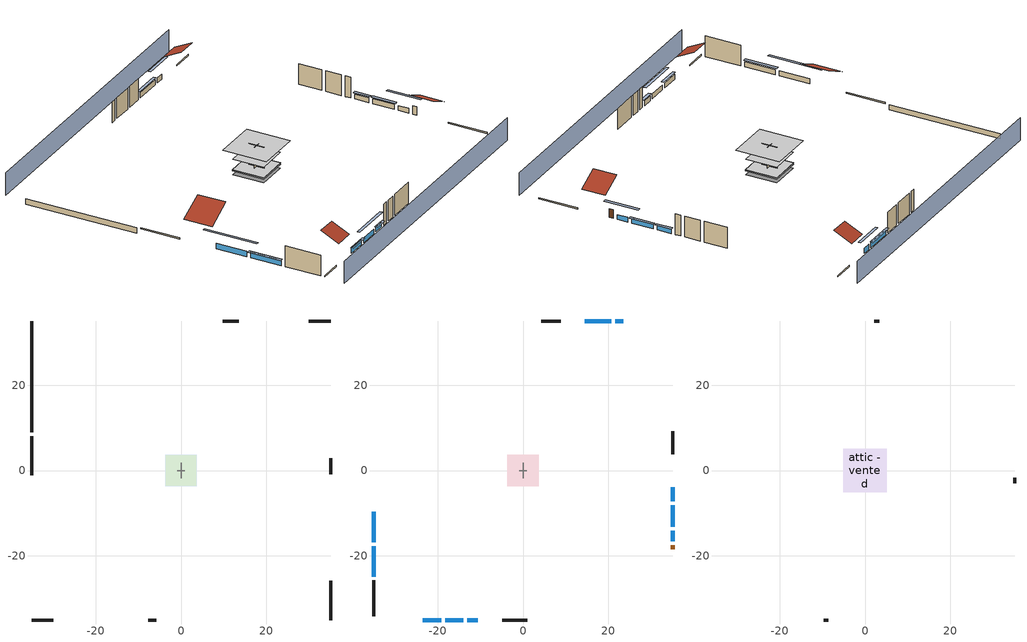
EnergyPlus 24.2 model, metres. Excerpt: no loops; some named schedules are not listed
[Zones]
crawlspace - vented
 floor foundation (Slab2 construction): -3.61,-3.61 -3.61,3.61 3.61,3.61 3.61,-3.61 z-0.91
 wall outside (RimJoist1 construction): -35.06,8.04 -35.06,-1.14 z0.3:0.61
 wall outside (RimJoist2 construction): 35.06,35.06 29.97,35.06 z0.3:0.61
 wall outside (RimJoist3 construction): 35.06,-35.06 35.06,-25.88 z0.3:0.61
 wall outside (RimJoist4 construction): -35.06,-35.06 -29.97,-35.06 z0.3:0.61
 wall foundation (FoundationWall1 construction): -35.06,35.06 -35.06,8.97 z-0.91:0.3
garage
 floor foundation (Slab1 construction): -3.66,-3.66 -3.66,3.66 3.66,3.66 3.66,-3.66 z0
 wall outside (Wall1 construction): 13.5,35.06 9.84,35.06 z0.3:5.18
 wall outside (Wall12 construction): -7.64,-35.06 -5.81,-35.06 z0.3:5.18
 wall outside (Wall2 construction): 35.06,-0.82 35.06,2.83 z0.3:5.18
 wall to conditioned space (Wall5 construction Reversed): 0,1.83 0,-1.83 z0.3:5.18
 wall to conditioned space (Wall6 construction Reversed): -0.91,0 0.91,0 z0.3:5.18
conditioned space
 floor to crawlspace - vented (Floor1 construction): -3.61,-3.61 -3.61,3.61 3.61,3.61 3.61,-3.61 z0.3
 floor to garage (Floor3 construction): -3.66,-3.66 -3.66,3.66 3.66,3.66 3.66,-3.66 z0.3
 floor adiabatic (AdiabaticFloorConstruction): -3.61,-3.61 -3.61,3.61 3.61,3.61 3.61,-3.61 z2.74
 wall outside (AdiabaticWallConstruction 1): 35.06,-18.49 35.06,-17.58 z0.3:2.34
 wall outside (AdiabaticWallConstruction): -35.06,-9.63 -35.06,-16.78 / -35.06,-17.71 -35.06,-24.86 z0.3:1.52; -23.5,-35.06 -19.21,-35.06 / 35.06,-13.19 35.06,-8.12 / -18.28,-35.06 -13.99,-35.06 z0.3:1.43; 23.5,35.06 21.68,35.06 / 20.75,35.06 14.43,35.06 z0.3:1.49; 35.06,-16.65 35.06,-14.12 / 35.06,-7.19 35.06,-3.91 / -13.06,-35.06 -10.62,-35.06 z0.3:1.4
 wall outside (Wall3 construction): -35.06,-25.79 -35.06,-34.13 z0.3:5.18
 wall outside (Wall4 construction): 8.91,35.06 4.28,35.06 z0.3:5.18
 wall outside (Wall7 construction): 35.06,3.76 35.06,9.16 z0.3:5.18
 wall outside (Wall8 construction): -4.88,-35.06 1.04,-35.06 z0.3:5.18
 window (WindowConstruction): -35.06,-9.63 -35.06,-16.78 z0.3:1.52
 window (WindowConstruction 9): -23.5,-35.06 -19.21,-35.06 z0.3:1.43
 window (WindowConstruction 1): -35.06,-17.71 -35.06,-24.86 z0.3:1.52
 window (WindowConstruction 2): 23.5,35.06 21.68,35.06 z0.3:1.49
 window (WindowConstruction 3): 20.75,35.06 14.43,35.06 z0.3:1.49
 window (WindowConstruction 4): 35.06,-16.65 35.06,-14.12 z0.3:1.4
 window (WindowConstruction 5): 35.06,-13.19 35.06,-8.12 z0.3:1.43
 window (WindowConstruction 6): 35.06,-7.19 35.06,-3.92 z0.3:1.4
 window (WindowConstruction 7): -18.28,-35.06 -13.99,-35.06 z0.3:1.43
 window (WindowConstruction 8): -13.06,-35.06 -10.62,-35.06 z0.3:1.4
 door (Door): 35.06,-18.49 35.06,-17.58 z0.3:2.34
 ceiling adiabatic (AdiabaticFloorConstruction): 3.61,-3.61 3.61,3.61 -3.61,3.61 -3.61,-3.61 z2.74
attic - vented
 floor to conditioned space (Floor2 construction Reversed): -5.14,-5.14 -5.14,5.14 5.14,5.14 5.14,-5.14 z5.18
 wall outside (Wall10 construction): -9.69,-35.06 -8.57,-35.06 z0.3:5.18
 wall outside (Wall11 construction): 35.06,-2.99 35.06,-1.75 z0.3:5.18
 wall outside (Wall9 construction): 3.35,35.06 2.22,35.06 z0.3:5.18
 roof outside (Roof1 construction): -35.06,-8.71,5.18 -29.12,-8.71,8.15 -29.12,-2.07,8.15 -35.06,-2.07,5.18
 roof outside (Roof2 construction): 24.43,35.06,5.18 24.43,30.93,7.24 29.04,30.93,7.24 29.04,35.06,5.18
 roof outside (Roof3 construction): -24.43,-35.06,5.18 -24.43,-30.93,7.24 -29.04,-30.93,7.24 -29.04,-35.06,5.18
 roof outside (Roof4 construction): 35.06,-19.42,5.18 30.11,-19.42,7.66 30.11,-24.95,7.66 35.06,-24.95,5.18
shading: 35.06,39.63 -35.06,39.63 / -35.06,-39.63 35.06,-39.63 z0:5.18; -35.06,-19.52 -35.06,-6.89 -35.67,-6.89 -35.67,-19.52 z4.27; -18.9,-35.06 -23.8,-35.06 -23.8,-35.67 -18.9,-35.67 z1.74; -35.06,-25.16 -35.06,-17.41 -35.67,-17.41 -35.67,-25.16 z1.83; 18.93,35.06 26.24,35.06 26.24,35.67 18.93,35.67 z4.24; 14.12,35.06 21.05,35.06 21.05,35.67 14.12,35.67 z1.8; 35.06,-11.37 35.06,-19.39 35.67,-19.39 35.67,-11.37 z4.15; 35.06,-7.82 35.06,-13.49 35.67,-13.49 35.67,-7.82 z1.74; 35.06,-3.61 35.06,-7.5 35.67,-7.5 35.67,-3.61 z1.71; -11.24,-35.06 -21.02,-35.06 -21.02,-35.67 -11.24,-35.67 z4.18; -10.31,-35.06 -13.36,-35.06 -13.36,-35.67 -10.31,-35.67 z1.71
[Building]
Building 1: Terrain=Suburbs
[Site:Location]
Portland Intl Arpt_OR: Latitude {deg}=45.59; Longitude {deg}=-122.6; Time Zone {hr}=-8; Elevation {m}=33; Keep Site Location Information=Yes
[Site:GroundTemperature:Shallow]
10.2558, 8.96328, 8.85977, 9.47314, 11.9355, 14.3863, 16.5111, 17.8571, 17.9714, 16.8767, 14.8061, 12.4304
[Site:WaterMainsTemperature]
Calculation Method=Schedule; Temperature Schedule=mains temperature schedule
[Material] Roughness=Rough; Thermal Absorptance=0.9
Name | Thickness {m} | Conductivity {W/m-K} | Density {kg/m3} | Specific Heat {J/kg-K} | Solar Absorptance | Visible Absorptance
asphalt or fiberglass shingles | 0.00635 | 0.162714 | 1121.4 | 1465.45 | 0.85 | 0.85
ceiling loosefill ins | 0.254 | 0.0480833 | 16.02 | 1046.75 | 0.7 | 0.7
ceiling stud and cavity | 0.1397 | 0.104117 | 65.682 | 1177.47 | 0.7 | 0.7
composite shingle siding | 0.00635 | 0.162714 | 1121.4 | 1465.45 | 0.7 | 0.7
concrete 4.0 in. | 0.1016 | 1.803125 | 2242.8 | 837.4 | 0.7 | 0.7
concrete 8.0 in. | 0.2032 | 1.803125 | 2242.8 | 837.4 | 0.7 | 0.7
door material | 0.04445 | 0.0612267 | 512.64 | 1214.23 | 0.7 | 0.7
floor covering | 0.0127 | 0.0433444 | 54.468 | 1339.84 | 0.6 | 0.6
floor rigid ins; wall rigid ins; wall rigid ins 1; wall rigid ins 2 | 0.051816 | 0.029427 | 32.04 | 1214.23 | 0.7 | 0.7
floor rigid ins 1; wall rigid ins 3 | 0.512978 | 0.029427 | 32.04 | 1214.23 | 0.7 | 0.7
floor stud and cavity | 0.1397 | 0.0972396 | 92.3553 | 1139.71 | 0.7 | 0.7
floor stud and cavity 1 | 0.1397 | 1.75129 | 37.0049 | 1207.88 | 0.7 | 0.7
furniture material conditioned space 1; furniture material garage 1 | 0.1524 | 0.115458 | 640.8 | 1214.23 | 0.6 | 0.6
gypsum board | 0.0127 | 0.160291 | 801 | 837.4 | 0.6 | 0.6
osb sheathing 0.5 in. | 0.0127 | 0.115458 | 512.64 | 1214.23 | 0.6 | 0.6
osb sheathing 0.5 in. 1 | 0.0127 | 0.115458 | 512.64 | 1214.23 | 0.7 | 0.7
osb sheathing 0.75 in. | 0.01905 | 0.115458 | 512.64 | 1214.23 | 0.7 | 0.7
rim joist stud and cavity | 0.0508 | 0.144151 | 50.32683 | 1063.81 | 0.6 | 0.6
roof rigid ins | 0.00281632 | 0.029427 | 32.04 | 1214.23 | 0.7 | 0.7
soil 0.5 in. | 0.0127 | 1.3848 | 1842.3 | 418.7 | 0.7 | 0.7
wall stud and cavity | 0.1397 | 0.348479 | 139.0536 | 1170.24 | 0.6 | 0.6
wall stud and cavity 1 | 0.1397 | 0.207325 | 139.0536 | 1170.24 | 0.7 | 0.7
wall stud and cavity 2 | 0.1397 | 0.222524 | 139.0536 | 1170.24 | 0.7 | 0.7
wall stud and cavity 3 | 0.0889 | 0.380278 | 52.3479 | 1209.89 | 0.7 | 0.7
wall stud and cavity 4 | 0.0889 | 0.391764 | 83.0341 | 1211.67 | 0.7 | 0.7
wood siding; wood siding 1 | 0.0254 | 0.102417 | 544.68 | 1172.36 | 0.7 | 0.7
[WindowMaterial:SimpleGlazingSystem]
WindowMaterial: U-Factor {W/m2-K}=2.15764; Solar Heat Gain Coefficient=0.44
[Construction]
AdiabaticFloorConstruction: floor stud and cavity 1, floor rigid ins 1, osb sheathing 0.75 in., floor covering
AdiabaticWallConstruction: wood siding, wall rigid ins 3, wall stud and cavity 3, gypsum board
AdiabaticWallConstruction 1: wood siding 1, wall rigid ins 3, wall stud and cavity 3, gypsum board
Door: door material
Floor1 construction; Floor3 construction: floor stud and cavity, floor rigid ins, osb sheathing 0.75 in., floor covering
Floor2 construction Reversed: gypsum board, ceiling stud and cavity, ceiling loosefill ins
FoundationWall1 construction: concrete 8.0 in.
furniture construction conditioned space 1: furniture material conditioned space 1
furniture construction garage 1: furniture material garage 1
PartitionWallConstruction: gypsum board, wall stud and cavity 4, gypsum board
RimJoist1 construction; RimJoist2 construction; RimJoist3 construction; RimJoist4 construction: composite shingle siding, rim joist stud and cavity
Roof1 construction; Roof2 construction; Roof3 construction; Roof4 construction: asphalt or fiberglass shingles, roof rigid ins, osb sheathing 0.5 in.
Slab1 construction: concrete 4.0 in.
Slab2 construction: soil 0.5 in.
Wall1 construction; Wall10 construction; Wall11 construction; Wall12 construction; Wall2 construction; Wall9 construction: composite shingle siding, osb sheathing 0.5 in. 1, wall stud and cavity
Wall3 construction; Wall4 construction: composite shingle siding, wall rigid ins, osb sheathing 0.5 in. 1, wall stud and cavity 1, gypsum board
Wall5 construction Reversed: gypsum board, wall stud and cavity 2, osb sheathing 0.5 in. 1, wall rigid ins 1
Wall6 construction Reversed: gypsum board, wall stud and cavity 2, osb sheathing 0.5 in. 1, wall rigid ins 2
Wall7 construction; Wall8 construction: composite shingle siding, wall rigid ins 1, osb sheathing 0.5 in. 1, wall stud and cavity 1, gypsum board
WindowConstruction; WindowConstruction 1; WindowConstruction 2; WindowConstruction 3; WindowConstruction 4; WindowConstruction 5; WindowConstruction 6; WindowConstruction 7; WindowConstruction 8; WindowConstruction 9: WindowMaterial
[Zone] Multiplier=1; Part of Total Floor Area=Yes
Name | Volume {m3}
attic - vented | 80.9188
conditioned space | 384.656
crawlspace - vented | 63.543
garage | 130.484
[Space]
Name | Zone | Volume {m3}
attic - vented 1 | attic - vented | 80.9188
conditioned space 1 | conditioned space | 384.656
crawlspace - vented 1 | crawlspace - vented | 63.543
garage 1 | garage | 130.484
[ZoneInfiltration:EffectiveLeakageArea] Schedule=Always On Discrete
Name | Zone or Space | Effective Air Leakage Area {cm2} | Stack Coefficient | Wind Coefficient
infil attic - vented 1 | attic - vented 1 | 3520.67 | 0.00015981 | 4.28029e-05
infil garage 1 | garage 1 | 271.837 | 0.000129147 | 4.64657e-05
[ZoneMixing]
whole house fan mix: Zone or Space=attic - vented; Schedule=Always On Continuous; Design Flow Rate Calculation Method=Flow/Zone; Design Flow Rate {m3/s}=0; Source Zone or Space=conditioned space
[SurfaceProperty:IncidentSolarMultiplier] Incident Solar Multiplier=1; Incident Solar Multiplier Schedule=trans schedule winter=0.85 summer=0.7
Window1; Window10; Window2; Window3; Window4; Window5; Window6; Window7; Window8; Window9
[InternalMass]
Name | Construction | Zone or ZoneList | Space or SpaceList | Surface Area {m2}
furniture mass conditioned space 1 | furniture construction conditioned space 1 | conditioned space | conditioned space 1 | 63.09974
partition wall mass | PartitionWallConstruction | conditioned space | conditioned space 1 | 157.749
furniture mass garage 1 | furniture construction garage 1 | garage | garage 1 | 5.35122
[Lights] Design Level Calculation Method=LightingLevel; Return Air Fraction=0; Fraction Radiant=0.6; Fraction Visible=0.2; Fraction Replaceable=1
Name | Zone or ZoneList or Space or SpaceList | Schedule | Lighting Level {W}
interior lighting | conditioned space 1 | lighting_interior | 207.433
garage lighting | garage 1 | lighting_garage | 7.27217
[People]
occupants: Zone or ZoneList or Space or SpaceList=conditioned space 1; Number of People Schedule=occupants; Number of People Calculation Method=People; Number of People=1; Fraction Radiant=0.314171; Sensible Heat Fraction=0.56303; Activity Level Schedule=occupants activity schedule; Carbon Dioxide Generation Rate {m3/s-W}=0; Enable ASHRAE 55 Comfort Warnings=No; Mean Radiant Temperature Calculation Type=EnclosureAveraged
[ElectricEquipment] Design Level Calculation Method=EquipmentLevel
Name | Zone or ZoneList or Space or SpaceList | Schedule | Design Level {W} | Fraction Latent | Fraction Radiant | Fraction Lost
ceiling fan | conditioned space 1 | ceiling_fan | 19.5075 | 0 | 0.558 | 0
clothes dryer | conditioned space 1 | clothes_dryer | 9402.99 | 0.015 | 0.081 | 0.85
clothes washer | conditioned space 1 | clothes_washer | 625.194 | 0.03 | 0.162 | 0.7
cooking range | conditioned space 1 | cooking_range | 148.739 | 0.16 | 0.384 | 0.2
dishwasher | conditioned space 1 | dishwasher | 1362.3 | 0.3 | 0.18 | 0.4
fridge | conditioned space 1 | fridge schedule | 45.9075 | 0 | 0.6 | 0
mech vent bath fan 0 | conditioned space 1 | mech vent bath fan 0 schedule | 30 | 0 | 0 | 1
mech vent house fan | conditioned space 1 | mech vent house fan schedule | 0 | 0 | 0 | 1
mech vent house fan cfis | conditioned space 1 | mech vent house fan cfis schedule | 0 | 0 | 0 | 0
mech vent range fan 0 | conditioned space 1 | mech vent range fan 0 schedule | 30 | 0 | 0 | 1
misc plug loads | conditioned space 1 | plug_loads_other | 545.632 | 0.021 | 0.558 | 0.049
misc tv | conditioned space 1 | plug_loads_tv | 630.993 | 0 | 0.6 | 0
whole house fan | conditioned space 1 | Always On Discrete | 0 | 0 | 0 | 1
freezer | garage 1 | freezer schedule | 194.914 | 0 | 0.6 | 0
fridge 1 | garage 1 | fridge schedule 1 | 239.242 | 0 | 0.6 | 0
[OtherEquipment] Design Level Calculation Method=EquipmentLevel
Name | Fuel Type | Zone or ZoneList or Space or SpaceList | Schedule | Design Level {W} | Fraction Latent | Fraction Radiant | Fraction Lost
clothes dryer 1 | Electricity | conditioned space 1 | clothes_dryer | 0 | 0.015 | 0.081 | 0.85
cooking range 1 | NaturalGas | conditioned space 1 | cooking_range | 4359.11 | 0.16 | 0.384 | 0.2
general water use latent | None | conditioned space 1 | general water use schedule | 25.6591 | 1 | 0 | 0
general water use sensible | None | conditioned space 1 | general water use schedule | -25.2881 | 0 | 0.6 | 0
mech vent house fan latent load | None | conditioned space 1 | Always On Discrete | 0 | 1 | 0 | 0
mech vent house fan sensible load | None | conditioned space 1 | Always On Discrete | 0 | 0 | 0 | 0
water heater energy adjustment1 | Electricity | garage 1 | Always On Discrete | 0.01 | 0 | 0 | 1
water heater lat | None | garage 1 | Always On Discrete | 0 | 1 | 0 | 0
water heater sens | None | garage 1 | Always On Discrete | 0 | 0 | 0 | 0
[ZoneInfiltration:DesignFlowRate] Schedule=Always On Discrete
Name | Zone or ZoneList or Space or SpaceList | Design Flow Rate Calculation Method | Design Flow Rate {m3/s} | Air Changes per Hour {1/hr} | Constant Term Coefficient | Temperature Term Coefficient | Velocity Term Coefficient | Velocity Squared Term Coefficient
infil flow; natural vent flow; whole house fan flow | conditioned space 1 | Flow/Zone | 0
infil crawlspace - vented 1 | crawlspace - vented 1 | AirChanges/Hour |  | 2.6013 | 1 | 0 | 0 | 0
[SurfaceProperty:ExposedFoundationPerimeter] Exposed Perimeter Calculation Method=TotalExposedPerimeter
Name | Total Exposed Perimeter {m}
Slab2 | 26.09088
Slab1 | 18.288
[WaterUse:Equipment]
dishwasher: Peak Flow Rate {m3/s}=9.90346e-06; Flow Rate Fraction Schedule=hot_water_dishwasher
[Foundation:Kiva] Wall Depth Below Slab {m}=0.2032
Name | Initial Indoor Air Temperature {C} | Wall Height Above Grade {m}
Foundation Kiva 1 | 13.4258 | 0.1016
Foundation Kiva 2 | 8.24991 | 0.3048
[Foundation:Kiva:Settings]
Soil Conductivity {W/m-K}=1.3848; Soil Density {kg/m3}=1842.3; Soil Specific Heat {J/kg-K}=418.7; Ground Solar Absorptivity=0.9; Ground Thermal Absorptivity=0.9; Ground Surface Roughness {m}=0.03; Far-Field Width {m}=40; Deep-Ground Boundary Condition=ZeroFlux; Deep-Ground Depth {m}=40; Minimum Cell Dimension {m}=0.2; Maximum Cell Growth Coefficient=3; Simulation Timestep=Timestep
[Exterior:Lights]
exterior lighting: Schedule=exterior lighting schedule; Design Level {W}=7.09205
[EnergyManagementSystem:GlobalVariable]
infil_program_Qfan
infil_program_Qinf
natural_vent_program_Qnv
natural_vent_program_Qwhf
[EnergyManagementSystem:Sensor]
Name | Output:Variable or Output:Meter Index Key | Output:Variable or Output:Meter
airflow_gain | infil flow | Infiltration Sensible Heat Gain Energy
airflow_gain_1 | natural vent flow | Infiltration Sensible Heat Gain Energy
airflow_gain_2 | whole house fan flow | Infiltration Sensible Heat Gain Energy
airflow_loss | infil flow | Infiltration Sensible Heat Loss Energy
airflow_loss_1 | natural vent flow | Infiltration Sensible Heat Loss Energy
airflow_loss_2 | whole house fan flow | Infiltration Sensible Heat Loss Energy
clg_load_cond |  | Cooling:EnergyTransfer:Zone:CONDITIONED SPACE
clg_sp_s; clg_sp_s_1 | cooling setpoint | Schedule Value
clothes_dryer_exhaust_0_sch_s | clothes_dryer | Schedule Value
cool_season | cooling season schedule | Schedule Value
fridge_tin_s_1 | garage | Zone Mean Air Temperature
htg_load_cond |  | Heating:EnergyTransfer:Zone:CONDITIONED SPACE
htg_sp_s; htg_sp_s_1 | heating setpoint | Schedule Value
ig_ee_conv | ceiling fan | Electric Equipment Convective Heating Energy
ig_ee_conv_1 | clothes dryer | Electric Equipment Convective Heating Energy
ig_ee_conv_3 | cooking range | Electric Equipment Convective Heating Energy
ig_ee_conv_4 | dishwasher | Electric Equipment Convective Heating Energy
ig_ee_conv_5 | fridge | Electric Equipment Convective Heating Energy
ig_ee_conv_6 | misc plug loads | Electric Equipment Convective Heating Energy
ig_ee_conv_7 | misc tv | Electric Equipment Convective Heating Energy
ig_ee_conv_8 | whole house fan | Electric Equipment Convective Heating Energy
ig_ee_rad | ceiling fan | Electric Equipment Radiant Heating Energy
ig_ee_rad_1 | clothes dryer | Electric Equipment Radiant Heating Energy
ig_ee_rad_3 | cooking range | Electric Equipment Radiant Heating Energy
ig_ee_rad_4 | dishwasher | Electric Equipment Radiant Heating Energy
ig_ee_rad_5 | fridge | Electric Equipment Radiant Heating Energy
ig_ee_rad_6 | misc plug loads | Electric Equipment Radiant Heating Energy
ig_ee_rad_7 | misc tv | Electric Equipment Radiant Heating Energy
ig_ee_rad_8 | whole house fan | Electric Equipment Radiant Heating Energy
ig_lgt_conv | interior lighting | Lights Convective Heating Energy
ig_lgt_rad | interior lighting | Lights Radiant Heating Energy
ig_lgt_vis | interior lighting | Lights Visible Radiation Heating Energy
ig_oe_conv | clothes dryer 1 | Other Equipment Convective Heating Energy
ig_oe_conv_1 | cooking range 1 | Other Equipment Convective Heating Energy
ig_oe_conv_2 | general water use latent | Other Equipment Convective Heating Energy
ig_oe_conv_3 | general water use sensible | Other Equipment Convective Heating Energy
ig_oe_rad | clothes dryer 1 | Other Equipment Radiant Heating Energy
ig_oe_rad_1 | cooking range 1 | Other Equipment Radiant Heating Energy
ig_oe_rad_2 | general water use latent | Other Equipment Radiant Heating Energy
ig_oe_rad_3 | general water use sensible | Other Equipment Radiant Heating Energy
ig_ppl_conv | occupants | People Convective Heating Energy
ig_ppl_rad | occupants | People Radiant Heating Energy
im_conv | furniture mass conditioned space 1 | Surface Inside Face Convection Heat Gain Energy
im_conv_1 | partition wall mass | Surface Inside Face Convection Heat Gain Energy
im_ig | furniture mass conditioned space 1 | Surface Inside Face Internal Gains Radiation Heat Gain Energy
im_ig_1 | partition wall mass | Surface Inside Face Internal Gains Radiation Heat Gain Energy
im_lgt | furniture mass conditioned space 1 | Surface Inside Face Lights Radiation Heat Gain Energy
im_lgt_1 | partition wall mass | Surface Inside Face Lights Radiation Heat Gain Energy
im_sol | furniture mass conditioned space 1 | Surface Inside Face Solar Radiation Heat Gain Energy
im_sol_1 | partition wall mass | Surface Inside Face Solar Radiation Heat Gain Energy
im_surf | furniture mass conditioned space 1 | Surface Inside Face Net Surface Thermal Radiation Heat Gain Energy
im_surf_1 | partition wall mass | Surface Inside Face Net Surface Thermal Radiation Heat Gain Energy
mech_vent_bath_fan_0_sch_s | mech vent bath fan 0 schedule | Schedule Value
mech_vent_range_fan_0_sch_s | mech vent range fan 0 schedule | Schedule Value
mv_conv | mech vent bath fan 0 | Electric Equipment Convective Heating Energy
mv_conv_1 | mech vent house fan | Electric Equipment Convective Heating Energy
mv_conv_2 | mech vent house fan cfis | Electric Equipment Convective Heating Energy
mv_conv_3 | mech vent range fan 0 | Electric Equipment Convective Heating Energy
mv_conv_4 | mech vent house fan latent load | Other Equipment Convective Heating Energy
mv_conv_5 | mech vent house fan sensible load | Other Equipment Convective Heating Energy
mv_rad | mech vent bath fan 0 | Electric Equipment Radiant Heating Energy
mv_rad_1 | mech vent house fan | Electric Equipment Radiant Heating Energy
mv_rad_2 | mech vent house fan cfis | Electric Equipment Radiant Heating Energy
mv_rad_3 | mech vent range fan 0 | Electric Equipment Radiant Heating Energy
mv_rad_4 | mech vent house fan latent load | Other Equipment Radiant Heating Energy
mv_rad_5 | mech vent house fan sensible load | Other Equipment Radiant Heating Energy
natural_vent_s | natural vent schedule | Schedule Value
out_pb_s |  | Site Outdoor Air Barometric Pressure
out_wt_s |  | Site Outdoor Air Humidity Ratio
site_vw_s |  | Site Wind Speed
ss_back_out | Window1 | Surface Window Shortwave from Zone Back Out Window Heat Transfer Rate
ss_back_out_1 | Window10 | Surface Window Shortwave from Zone Back Out Window Heat Transfer Rate
ss_back_out_2 | Window2 | Surface Window Shortwave from Zone Back Out Window Heat Transfer Rate
ss_back_out_3 | Window3 | Surface Window Shortwave from Zone Back Out Window Heat Transfer Rate
ss_back_out_4 | Window4 | Surface Window Shortwave from Zone Back Out Window Heat Transfer Rate
ss_back_out_5 | Window5 | Surface Window Shortwave from Zone Back Out Window Heat Transfer Rate
ss_back_out_6 | Window6 | Surface Window Shortwave from Zone Back Out Window Heat Transfer Rate
ss_back_out_7 | Window7 | Surface Window Shortwave from Zone Back Out Window Heat Transfer Rate
ss_back_out_8 | Window8 | Surface Window Shortwave from Zone Back Out Window Heat Transfer Rate
ss_back_out_9 | Window9 | Surface Window Shortwave from Zone Back Out Window Heat Transfer Rate
ss_conv | Door1 | Surface Inside Face Convection Heat Gain Energy
ss_conv_1 | Window1 | Surface Inside Face Convection Heat Gain Energy
ss_conv_10 | Window9 | Surface Inside Face Convection Heat Gain Energy
ss_conv_2 | Window10 | Surface Inside Face Convection Heat Gain Energy
ss_conv_3 | Window2 | Surface Inside Face Convection Heat Gain Energy
ss_conv_4 | Window3 | Surface Inside Face Convection Heat Gain Energy
ss_conv_5 | Window4 | Surface Inside Face Convection Heat Gain Energy
ss_conv_6 | Window5 | Surface Inside Face Convection Heat Gain Energy
ss_conv_7 | Window6 | Surface Inside Face Convection Heat Gain Energy
ss_conv_8 | Window7 | Surface Inside Face Convection Heat Gain Energy
ss_conv_9 | Window8 | Surface Inside Face Convection Heat Gain Energy
ss_ig | Door1 | Surface Inside Face Internal Gains Radiation Heat Gain Energy
ss_ig_1 | Window1 | Surface Inside Face Internal Gains Radiation Heat Gain Energy
ss_ig_10 | Window9 | Surface Inside Face Internal Gains Radiation Heat Gain Energy
ss_ig_2 | Window10 | Surface Inside Face Internal Gains Radiation Heat Gain Energy
ss_ig_3 | Window2 | Surface Inside Face Internal Gains Radiation Heat Gain Energy
ss_ig_4 | Window3 | Surface Inside Face Internal Gains Radiation Heat Gain Energy
ss_ig_5 | Window4 | Surface Inside Face Internal Gains Radiation Heat Gain Energy
ss_ig_6 | Window5 | Surface Inside Face Internal Gains Radiation Heat Gain Energy
ss_ig_7 | Window6 | Surface Inside Face Internal Gains Radiation Heat Gain Energy
ss_ig_8 | Window7 | Surface Inside Face Internal Gains Radiation Heat Gain Energy
ss_ig_9 | Window8 | Surface Inside Face Internal Gains Radiation Heat Gain Energy
ss_lgt | Door1 | Surface Inside Face Lights Radiation Heat Gain Energy
ss_sol | Door1 | Surface Inside Face Solar Radiation Heat Gain Energy
ss_surf | Door1 | Surface Inside Face Net Surface Thermal Radiation Heat Gain Energy
ss_surf_1 | Window1 | Surface Inside Face Net Surface Thermal Radiation Heat Gain Energy
ss_surf_10 | Window9 | Surface Inside Face Net Surface Thermal Radiation Heat Gain Energy
ss_surf_2 | Window10 | Surface Inside Face Net Surface Thermal Radiation Heat Gain Energy
ss_surf_3 | Window2 | Surface Inside Face Net Surface Thermal Radiation Heat Gain Energy
ss_surf_4 | Window3 | Surface Inside Face Net Surface Thermal Radiation Heat Gain Energy
ss_surf_5 | Window4 | Surface Inside Face Net Surface Thermal Radiation Heat Gain Energy
ss_surf_6 | Window5 | Surface Inside Face Net Surface Thermal Radiation Heat Gain Energy
ss_surf_7 | Window6 | Surface Inside Face Net Surface Thermal Radiation Heat Gain Energy
ss_surf_8 | Window7 | Surface Inside Face Net Surface Thermal Radiation Heat Gain Energy
ss_surf_9 | Window8 | Surface Inside Face Net Surface Thermal Radiation Heat Gain Energy
ss_trans_in | Window1 | Surface Window Transmitted Solar Radiation Rate
ss_trans_in_1 | Window10 | Surface Window Transmitted Solar Radiation Rate
